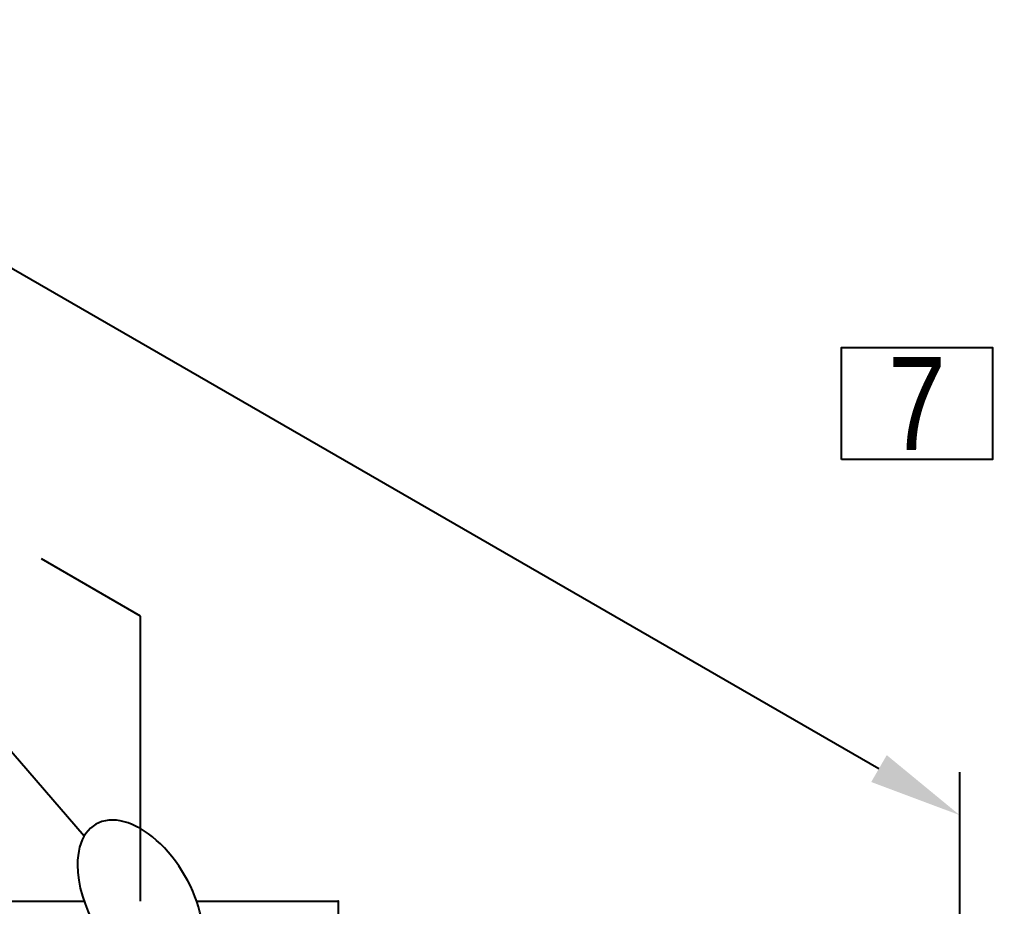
# Model space of a CAD drawing. Header units: millimetres. Extents: x 0 to 594, y 0 to 420.
# Drawn here: x 174.94 to 201.05, y 365.6 to 389.4 of the extents above; entities that cross this region are included whole.
import ezdxf
from ezdxf.enums import TextEntityAlignment as Align

# ---------------------------------------------------------------- set-up
doc = ezdxf.new("R2010")
doc.units = ezdxf.units.MM
doc.header["$LTSCALE"] = 0.25
for name, color, linetype in [('밸브', 4, 'Continuous'), ('주석', 7, 'Continuous'), ('치수', 1, 'Continuous')]:
    doc.layers.add(name, color=color, linetype=linetype)
doc.styles.add('AdskIsoAnnotation', font='arial.ttf', dxfattribs={"width": 0.8, "height": 1})
doc.styles.add('AdskIsoMetric', font='arial.ttf', dxfattribs={"width": 0.8, "height": 2.5})
doc.styles.add('AdskIsoMetric-30', font='arial.ttf', dxfattribs={"width": 0.8, "height": 2.5})
doc.dimstyles.new('AdskIsoMetric', dxfattribs={"dimtxt": 2.5, "dimasz": 2.5, "dimexe": 1, "dimexo": 2, "dimgap": 0.8, "dimtad": 1, "dimdec": 0, "dimrnd": 1, "dimzin": 0, "dimdsep": 46, "dimtxsty": 'AdskIsoMetric', "dimcen": 0, "dimclrt": 7, "dimadec": 0, "dimazin": 0, "dimtfac": 1, "dimtdec": 0, "dimtmove": 1, "dimatfit": 3, "dimfxl": 0, "dimfrac": 2, "dimtolj": 1, "dimtzin": 0, "dimarcsym": 0})

# ---------------------------------------------------------------- blocks, each defined once
blk = doc.blocks.new('개스킷-2-IsoRight')
at = {"color": 0, "linetype": 'ByBlock', "lineweight": -2, "extrusion": (-1, 0, 0)}
for p in [(-0.0529, 0.2347), (0.0442, 0.1786), (-0.0442, -0.1786), (0.0442, -0.2296)]:
    blk.add_point(p, dxfattribs=at)
blk = doc.blocks.new('볼 밸브-2-IsoRight')
at = {"color": 0, "linetype": 'ByBlock', "lineweight": -2, "extrusion": (-0.707107, -0.408248, 0.57735)}
for p, q in [((-0.3536, 0), (-0.3536, 0.4082)), ((-0.3536, 0.4082), (-0.1006, 0.1163)), ((-0.1006, -0.0002), (-0.3536, 0)), ((0.3536, 0), (0.1007, -0.0001)), ((0.3536, -0.4082), (0.3536, 0)), ((0.1125, -0.065), (0.1125, -0.065)), ((0.1006, -0.1163), (0.3536, -0.4082))]:
    blk.add_line(p, q, dxfattribs=at)
at = {"linetype": 'ByBlock'}
for start_param, end_param in [(-2.356194, 0.785398), (0.785398, 3.926991)]:
    blk.add_ellipse((0, 0), major_axis=(-0.0796, 0.1378), ratio=0.57735, start_param=start_param, end_param=end_param, dxfattribs=at)
blk = doc.blocks.new('Operator_Lever-2-IsoRight')
at = {"color": 0, "linetype": 'ByBlock', "lineweight": -2, "extrusion": (-0.707107, -0.408248, 0.57735)}
for p, q in [((0, 0), (0, -0.5103)), ((0, -0.5103), (0.1768, -0.6124))]:
    blk.add_line(p, q, dxfattribs=at)
blk = doc.blocks.new('*D86')
at = {"layer": 'Defpoints', "color": 0}
for p in [(146.927, 386.142), (200.166, 368.049), (200.166, 353.049)]:
    blk.add_point(p, dxfattribs=at)
at = {"layer": '치수', "color": 0, "lineweight": -2}
for p, q in [((146.927, 388.451), (146.927, 399.941)), ((149.092, 397.537), (198.001, 369.299)), ((200.166, 355.358), (200.166, 369.204))]:
    blk.add_line(p, q, dxfattribs=at)
at = {"layer": '치수', "color": 0}
for points in [[(149.301, 397.897), (148.884, 397.176), (146.927, 398.787)], [(198.21, 369.66), (197.793, 368.938), (200.166, 368.049)]]:
    blk.add_solid(points, dxfattribs=at)
at = {"layer": '치수', "color": 7, "insert": (168.744, 388.808), "char_height": 2.5, "attachment_point": 5, "rotation": 330, "style": 'AdskIsoMetric-30'}
blk.add_mtext('\\A1;1053', dxfattribs=at)
blk = doc.blocks.new('AnnoRect')
at = {"color": 0, "linetype": 'ByBlock', "lineweight": -2}
blk.add_wipeout([(-0.81, -0.6), (-0.81, 0.6), (0.81, 0.6), (0.81, -0.6)], dxfattribs=at)
blk.add_lwpolyline([(-0.81, -0.6), (-0.81, 0.6), (0.81, 0.6), (0.81, -0.6)], close=True, dxfattribs=at)
at = {"color": 0, "linetype": 'ByBlock', "lineweight": -2, "style": 'AdskIsoAnnotation', "width": 0.8}
blk.add_attdef('XX', text='', height=1, dxfattribs=at).set_placement((0, 0), align=Align.MIDDLE_CENTER)

msp = doc.modelspace()

# ---------------------------------------------------------------- block references
at = {"layer": '밸브', "xscale": 15, "yscale": 15, "zscale": 15}
for name, p, rotation in [('Operator_Lever-2-IsoRight', (178.1873, 365.7387), 180.0000000027679), ('볼 밸브-2-IsoRight', (178.1873, 365.7387), 180.0000000027679), ('개스킷-2-IsoRight', (184.1535, 362.2941), 180.0000000028882)]:
    msp.add_blockref(name, p, dxfattribs=dict(at, rotation=rotation))

# ---------------------------------------------------------------- dimensions: what is measured, and where the dimension line sits
at = {"layer": '치수'}
dim = msp.add_linear_dim(base=(200.1664, 368.0491), p1=(146.9274, 386.1419), p2=(200.1664, 353.0491), angle=330, text='1053', dimstyle='AdskIsoMetric', override={"dimtad": 0, "dimlfac": 14.408959, "dimtxsty": 'AdskIsoMetric-30', "dimse1": 0, "dimse2": 0, "dimsd1": 0, "dimsd2": 0, "dimtmove": 1}, dxfattribs=at)
dim.commit()
dim.dimension.update_dxf_attribs({"geometry": '*D86', "text_midpoint": (168.7435, 388.808), "dimtype": 160})

# ---------------------------------------------------------------- next in the draw order: block references
at = {"layer": '주석'}
ref = msp.add_blockref('AnnoRect', (199.0238, 379.0981), dxfattribs=dict(at, xscale=2.5, yscale=2.5, zscale=2.5))
ref.add_attrib('XX_001', '7', (198.2441, 377.8481), dxfattribs={"layer": '0', "color": 0, "linetype": 'ByBlock', "lineweight": -2, "height": 2.5, "style": 'AdskIsoAnnotation', "width": 0.8})

doc.saveas('drawing.dxf')
